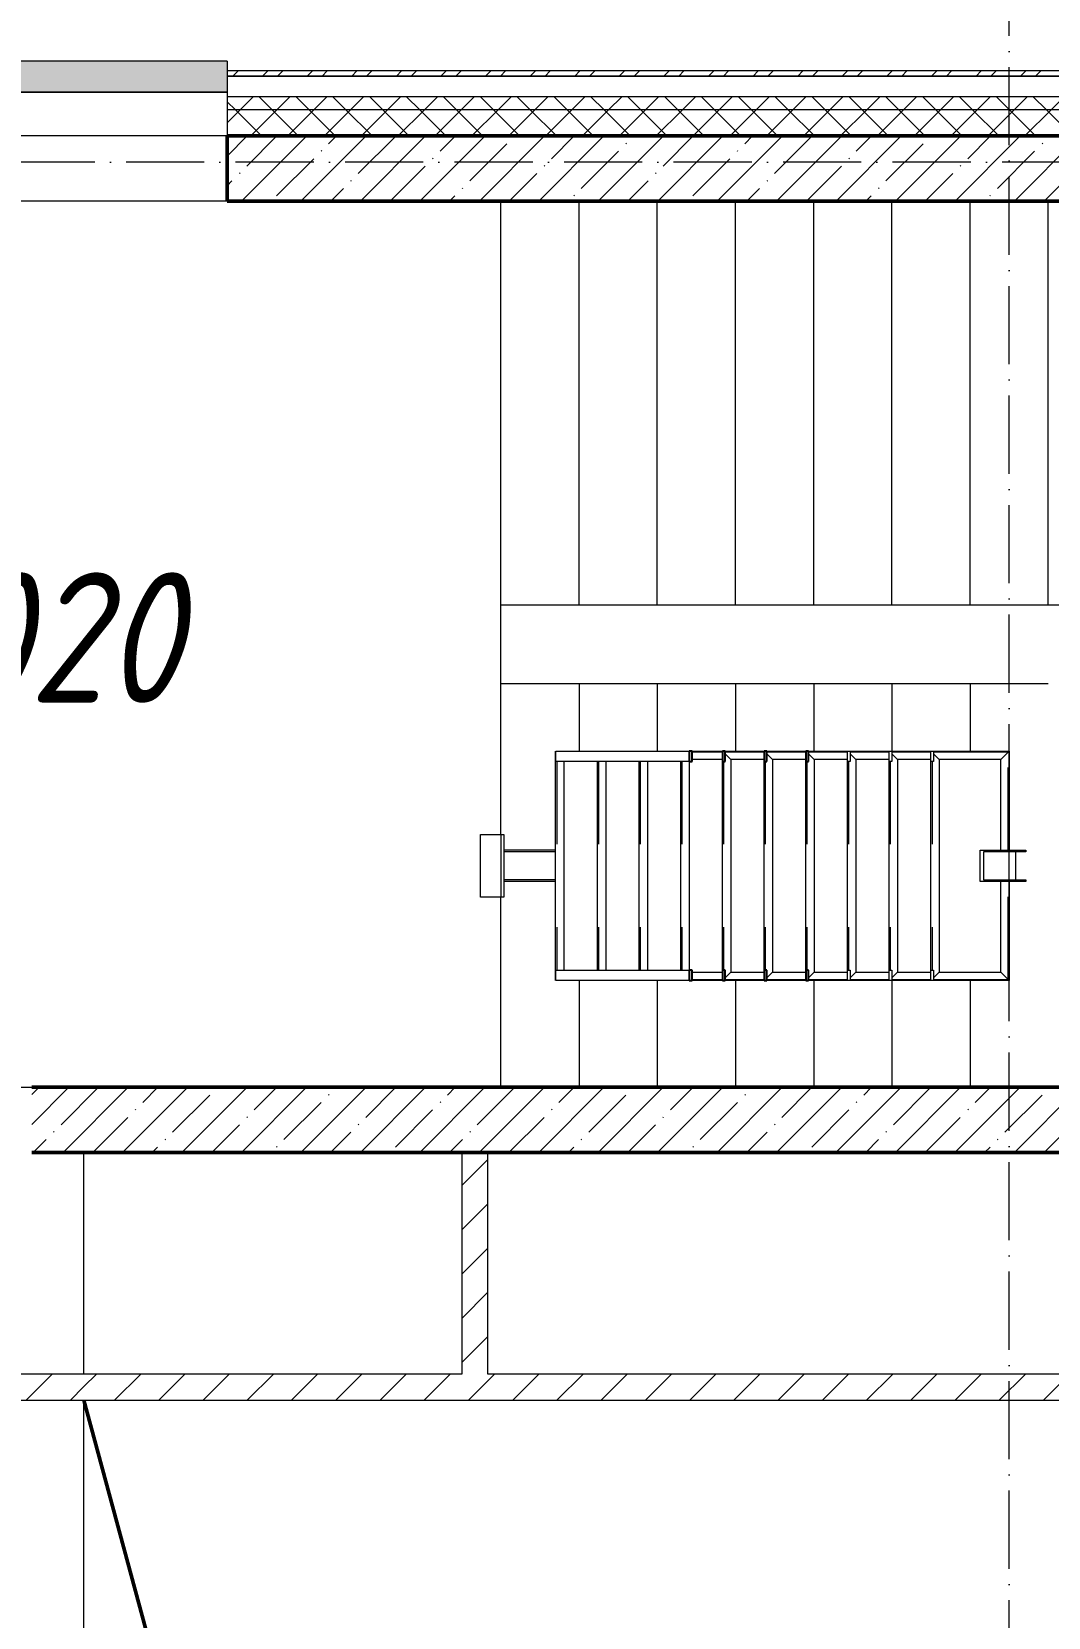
# Model space of a CAD drawing. Header units: millimetres. Extents: x 2294 to 908349, y -83289 to 219220.
# Drawn here: x 259334 to 263234, y 86023 to 92106 of the extents above; entities that cross this region are included whole.
import ezdxf

# ---------------------------------------------------------------- set-up
doc = ezdxf.new("R2010")
doc.units = ezdxf.units.MM
doc.linetypes.add('50_200_ШТРИХ_1Т_ш5_п1_п1_', pattern=[700, 500, -100, 0, -100])
doc.linetypes.add('Штрих', pattern=[635, 317.5, -317.5])
for name, color, linetype, lineweight in [('A-DETL-____-OTLN-1', 7, 'Continuous', 50), ('A-FLOR-____-OTLN', 7, 'Continuous', 9), ('A-GENM-____-HDLN', 7, 'Штрих', 9), ('A-GENM-____-MCUT', 7, 'Continuous', 25), ('A-GENM-____-OTLN', 7, 'Continuous', 9), ('A-GLAZ-____-OTLN', 7, 'Continuous', 9), ('A-WALL-____-MCUT', 7, 'Continuous', 13), ('A-WALL-____-MCUT-1', 7, 'Continuous', 9), ('A-WALL-____-MCUT-2', 7, 'Continuous', 50), ('A-WALL-____-OTLN', 7, 'Continuous', 9), ('A-WALL-____-PATT-1', 7, 'Continuous', 9), ('A-WALL-FNSH-MCUT-1', 7, 'Continuous', 9), ('S-GRID-____-OTLN-1', 7, '50_200_ШТРИХ_1Т_ш5_п1_п1_', 9), ('S-STRS-____-OTLN-1', 7, 'Continuous', 9), ('Марки помещений', 7, 'Continuous', 9)]:
    doc.layers.add(name, color=color, linetype=linetype, lineweight=lineweight)
doc.layers.add('A-GLAZ-____-OTLN-1', color=7, linetype='Continuous', lineweight=9, true_color=0xc0c0c0)
doc.styles.add('ISOCPEUR_I_2', font='isocpeui.ttf', dxfattribs={"width": 0.85, "height": 2.3})
pattern_1 = [(45, (165583.51, 6025.28), (-70.71068, 70.71068), []), (135, (165583.51, 6025.28), (-70.71068, -70.71068), [])]
pattern_2 = [(45, (165583.51, 6025.28), (-84.85281, 84.85281), [])]
pattern_3 = [(45, (165583.5, 6025.28), (-114.04925, 114.04925), []), (45, (165697.56, 6025.28), (-114.04925, 114.04925), [201.612, -40.322, 3.353, -36.97])]

# ---------------------------------------------------------------- blocks, each defined once
blk = doc.blocks.new('3osi')
at = {"layer": 'S-GRID-____-OTLN-1', "color": 251, "ltscale": 0.6, "true_color": 0x636466}
for p, q in [((263083.5, 55542), (263083.5, 96918.1)), ((269657.9, 91606.3), (160914.7, 91606.3)), ((160914.7, 88056.3), (269657.9, 88056.3))]:
    blk.add_line(p, q, dxfattribs=at)
blk = doc.blocks.new('ОМ_Труба_ГОСТ 8639-82 - ОМ_Труба_ГОСТ 8639-82-26350154-АР1_План отверстий 3 этажа в осях 1-64_Ю-ЯЯ')
at = {"layer": 'A-GENM-____-OTLN'}
for p, q in [((9439.1, 57971), (9439.1, 58091)), ((9439.1, 58091), (9614.1, 58091)), ((9614.1, 58085), (9451.2, 58085)), ((9451.2, 58085), (9451.2, 57977)), ((9574, 58085), (9574, 57977)), ((9614.1, 58091), (9614.1, 58085)), ((9451.2, 57977), (9614.1, 57977)), ((9614.1, 57977), (9614.1, 57971)), ((9614.1, 57971), (9439.1, 57971))]:
    blk.add_line(p, q, dxfattribs=at)
blk = doc.blocks.new('ОМ_Уголок_ГОСТ 8509-93 - ОМ_Уголок_ГОСТ 8509-93-26349651-АР1_План отверстий 3 этажа в осях 1-64_Ю-ЯЯ')
at = {"layer": 'A-GENM-____-HDLN'}
for p, q in [((4, -4), (380, -4)), ((500, -4), (876, -4))]:
    blk.add_line(p, q, dxfattribs=at)
at = {"layer": 'A-GENM-____-OTLN'}
for p, q in [((380, 0), (0, 0)), ((32, -32), (0, 0)), ((32, -32), (380, -32)), ((880, 0), (500, 0)), ((500, -32), (848, -32)), ((880, 0), (848, -32))]:
    blk.add_line(p, q, dxfattribs=at)
blk = doc.blocks.new('ОМ_Уголок_ГОСТ 8509-93 - ОМ_Уголок_ГОСТ 8509-93-V149-АР1_План отверстий 3 этажа в осях 1-64_Ю-ЯЯ')
at = {"layer": 'A-GENM-____-HDLN'}
blk.add_line((40, -4), (840, -4), dxfattribs=at)
at = {"layer": 'A-GENM-____-OTLN'}
for p, q in [((32, -32), (10, -10)), ((32, -32), (848, -32)), ((840, 0), (40, 0)), ((870, -10), (848, -32))]:
    blk.add_line(p, q, dxfattribs=at)
blk = doc.blocks.new('ОМ_Уголок_ГОСТ 8509-93 - ОМ_Уголок_ГОСТ 8509-93-19082047-АР1_План отверстий 3 этажа в осях 1-64_Ю-ЯЯ')
at = {"layer": 'A-GENM-____-HDLN'}
blk.add_line((10, -4), (296, -4), dxfattribs=at)
at = {"layer": 'A-GENM-____-OTLN'}
for p, q in [((300, 0), (10, 0)), ((32, -32), (10, -10)), ((32, -32), (268, -32)), ((300, 0), (268, -32))]:
    blk.add_line(p, q, dxfattribs=at)
blk = doc.blocks.new('ОМ_Уголок_ГОСТ 8509-93 - ОМ_Уголок_ГОСТ 8509-93-V150-АР1_План отверстий 3 этажа в осях 1-64_Ю-ЯЯ')
at = {"layer": 'A-GENM-____-HDLN'}
blk.add_line((4, -4), (290, -4), dxfattribs=at)
at = {"layer": 'A-GENM-____-OTLN'}
for p, q in [((290, 0), (0, 0)), ((32, -32), (0, 0)), ((32, -32), (268, -32)), ((290, -10), (268, -32))]:
    blk.add_line(p, q, dxfattribs=at)
blk = doc.blocks.new('ОМ_Уголок_ГОСТ 8509-93 - ОМ_Уголок_ГОСТ 8509-93-V151-АР1_План отверстий 3 этажа в осях 1-64_Ю-ЯЯ')
at = {"layer": 'A-GENM-____-HDLN'}
blk.add_line((10, -4), (160, -4), dxfattribs=at)
at = {"layer": 'A-GENM-____-OTLN'}
for p, q in [((160, 0), (10, 0)), ((32, -32), (10, -10)), ((32, -32), (160, -32))]:
    blk.add_line(p, q, dxfattribs=at)
blk = doc.blocks.new('ОМ_Уголок_ГОСТ 8509-93 - ОМ_Уголок_ГОСТ 8509-93-V152-АР1_План отверстий 3 этажа в осях 1-64_Ю-ЯЯ')
at = {"layer": 'A-GENM-____-HDLN'}
blk.add_line((140, -4), (290, -4), dxfattribs=at)
at = {"layer": 'A-GENM-____-OTLN'}
for p, q in [((290, 0), (140, 0)), ((140, -32), (268, -32)), ((290, -10), (268, -32))]:
    blk.add_line(p, q, dxfattribs=at)
blk = doc.blocks.new('ОМ_Уголок_ГОСТ 8509-93 - ОМ_Уголок_ГОСТ 8509-93-V153-АР1_План отверстий 3 этажа в осях 1-64_Ю-ЯЯ')
at = {"layer": 'A-GENM-____-HDLN'}
blk.add_line((40, -4), (840, -4), dxfattribs=at)
at = {"layer": 'A-GENM-____-OTLN'}
for p, q in [((840, 0), (40, 0)), ((40, -32), (840, -32))]:
    blk.add_line(p, q, dxfattribs=at)
blk = doc.blocks.new('ОМ_Уголок_ГОСТ 8509-93 - ОМ_Уголок_ГОСТ 8509-93-V154-АР1_План отверстий 3 этажа в осях 1-64_Ю-ЯЯ')
at = {"layer": 'A-GENM-____-HDLN'}
blk.add_line((44.3, -4), (160, -4), dxfattribs=at)
at = {"layer": 'A-GENM-____-OTLN'}
for p, q in [((160, 0), (44.3, 0)), ((44.3, -32), (160, -32))]:
    blk.add_line(p, q, dxfattribs=at)
blk = doc.blocks.new('ОМ_Уголок_ГОСТ 8509-93 - ОМ_Уголок_ГОСТ 8509-93-V155-АР1_План отверстий 3 этажа в осях 1-64_Ю-ЯЯ')
at = {"layer": 'A-GENM-____-HDLN'}
blk.add_line((140, -4), (255.7, -4), dxfattribs=at)
at = {"layer": 'A-GENM-____-OTLN'}
for p, q in [((255.7, 0), (140, 0)), ((140, -32), (255.7, -32))]:
    blk.add_line(p, q, dxfattribs=at)
blk = doc.blocks.new('ОМ_Уголок_ГОСТ 8509-93 - ОМ_Уголок_ГОСТ 8509-93-V156-АР1_План отверстий 3 этажа в осях 1-64_Ю-ЯЯ')
at = {"layer": 'A-GENM-____-HDLN'}
blk.add_line((40, -4), (840, -4), dxfattribs=at)
at = {"layer": 'A-GENM-____-OTLN'}
for p, q in [((880, 0), (0, 0)), ((1.3, -1.3), (0, 0)), ((40, -32), (840, -32)), ((880, 0), (878.7, -1.3))]:
    blk.add_line(p, q, dxfattribs=at)
blk = doc.blocks.new('ОМ_Труба_ГОСТ 8639-82 - ОМ_Труба_ГОСТ 8639-82-26527904-АР1_План отверстий 3 этажа в осях 1-64_Ю-ЯЯ')
at = {"layer": 'A-GENM-____-HDLN'}
for p, q in [((7810, 58085), (7611.5, 58085)), ((7810, 57977), (7611.5, 57977))]:
    blk.add_line(p, q, dxfattribs=at)
at = {"layer": 'A-GENM-____-OTLN'}
for p, q in [((7810, 58091), (7611.5, 58091)), ((7810, 57971), (7611.5, 57971))]:
    blk.add_line(p, q, dxfattribs=at)
blk = doc.blocks.new('ОМ_Уголок_ГОСТ 8510-86 - ОМ_Уголок_ГОСТ 8510-86-19082066-АР1_План отверстий 3 этажа в осях 1-64_Ю-ЯЯ')
at = {"layer": 'A-GENM-____-OTLN'}
for p, q in [((0, 0), (0, -90)), ((240, 0), (0, 0)), ((0, -10), (240, -10)), ((240, -90), (240, 0)), ((0, -90), (240, -90))]:
    blk.add_line(p, q, dxfattribs=at)
blk = doc.blocks.new('ОМ_Полоса_Трапеция прямоугольная_Прокат_ГОСТ 103-2006 - ОМ_Полоса_Трапеция прямоугольная_Прокат_ГОСТ 103-2006-19082130-АР1_План отверстий 3 этажа в осях 1-64_Ю-ЯЯ')
at = {"layer": 'A-GENM-____-OTLN'}
for p, q in [((9250, 58471), (9260, 58471)), ((9250, 58431), (9250, 58471)), ((9260, 58471), (9260, 58431)), ((9260, 58431), (9250, 58431))]:
    blk.add_line(p, q, dxfattribs=at)
blk = doc.blocks.new('ОМ_Полоса_Трапеция прямоугольная_Прокат_ГОСТ 103-2006 - ОМ_Полоса_Трапеция прямоугольная_Прокат_ГОСТ 103-2006-V157-АР1_План отверстий 3 этажа в осях 1-64_Ю-ЯЯ')
at = {"layer": 'A-GENM-____-MCUT'}
for p, q in [((8780, 58471), (8770, 58471)), ((8770, 58471), (8770, 58431)), ((8780, 58431), (8780, 58471)), ((8770, 58431), (8780, 58431))]:
    blk.add_line(p, q, dxfattribs=at)
blk = doc.blocks.new('ОМ_Полоса_Трапеция прямоугольная_Прокат_ГОСТ 103-2006 - ОМ_Полоса_Трапеция прямоугольная_Прокат_ГОСТ 103-2006-V158-АР1_План отверстий 3 этажа в осях 1-64_Ю-ЯЯ')
at = {"layer": 'A-GENM-____-MCUT'}
for p, q in [((8620, 58471), (8610, 58471)), ((8610, 58471), (8610, 58431)), ((8620, 58431), (8620, 58471)), ((8610, 58431), (8620, 58431))]:
    blk.add_line(p, q, dxfattribs=at)
blk = doc.blocks.new('ОМ_Полоса_Трапеция прямоугольная_Прокат_ГОСТ 103-2006 - ОМ_Полоса_Трапеция прямоугольная_Прокат_ГОСТ 103-2006-V159-АР1_План отверстий 3 этажа в осях 1-64_Ю-ЯЯ')
at = {"layer": 'A-GENM-____-MCUT'}
for p, q in [((8460, 58471), (8450, 58471)), ((8450, 58471), (8450, 58431)), ((8460, 58431), (8460, 58471)), ((8450, 58431), (8460, 58431))]:
    blk.add_line(p, q, dxfattribs=at)
blk = doc.blocks.new('ОМ_Полоса_Прокат_ГОСТ 103-2006 - ОМ_Полоса_Прокат_ГОСТ 103-2006-20723456-АР1_План отверстий 3 этажа в осях 1-64_Ю-ЯЯ')
at = {"layer": 'A-GENM-____-MCUT'}
for p, q in [((8334.3, 58471), (8322.8, 58471)), ((8322.8, 58471), (8322.8, 58431)), ((8334.3, 58431), (8334.3, 58471)), ((8322.8, 58431), (8334.3, 58431))]:
    blk.add_line(p, q, dxfattribs=at)
at = {"layer": 'A-GENM-____-OTLN'}
for p, q in [((7811.3, 58431), (7811.3, 58471)), ((7811.3, 58471), (8322.8, 58471)), ((8322.8, 58431), (7811.3, 58431))]:
    blk.add_line(p, q, dxfattribs=at)
blk = doc.blocks.new('ОМ_Полоса_Трапеция прямоугольная_Прокат_ГОСТ 103-2006 - ОМ_Полоса_Трапеция прямоугольная_Прокат_ГОСТ 103-2006-19082170-АР1_План отверстий 3 этажа в осях 1-64_Ю-ЯЯ')
at = {"layer": 'A-GENM-____-OTLN'}
for p, q in [((9250, 57631), (9260, 57631)), ((9250, 57591), (9250, 57631)), ((9260, 57631), (9260, 57591)), ((9260, 57591), (9250, 57591))]:
    blk.add_line(p, q, dxfattribs=at)
blk = doc.blocks.new('ОМ_Полоса_Трапеция прямоугольная_Прокат_ГОСТ 103-2006 - ОМ_Полоса_Трапеция прямоугольная_Прокат_ГОСТ 103-2006-V160-АР1_План отверстий 3 этажа в осях 1-64_Ю-ЯЯ')
at = {"layer": 'A-GENM-____-MCUT'}
for p, q in [((8780, 57631), (8770, 57631)), ((8770, 57631), (8770, 57591)), ((8780, 57591), (8780, 57631)), ((8770, 57591), (8780, 57591))]:
    blk.add_line(p, q, dxfattribs=at)
blk = doc.blocks.new('ОМ_Полоса_Трапеция прямоугольная_Прокат_ГОСТ 103-2006 - ОМ_Полоса_Трапеция прямоугольная_Прокат_ГОСТ 103-2006-V161-АР1_План отверстий 3 этажа в осях 1-64_Ю-ЯЯ')
at = {"layer": 'A-GENM-____-MCUT'}
for p, q in [((8620, 57631), (8610, 57631)), ((8610, 57631), (8610, 57591)), ((8620, 57591), (8620, 57631)), ((8610, 57591), (8620, 57591))]:
    blk.add_line(p, q, dxfattribs=at)
blk = doc.blocks.new('ОМ_Полоса_Трапеция прямоугольная_Прокат_ГОСТ 103-2006 - ОМ_Полоса_Трапеция прямоугольная_Прокат_ГОСТ 103-2006-V162-АР1_План отверстий 3 этажа в осях 1-64_Ю-ЯЯ')
at = {"layer": 'A-GENM-____-MCUT'}
for p, q in [((8460, 57631), (8450, 57631)), ((8450, 57631), (8450, 57591)), ((8460, 57591), (8460, 57631)), ((8450, 57591), (8460, 57591))]:
    blk.add_line(p, q, dxfattribs=at)
blk = doc.blocks.new('ОМ_Полоса_Прокат_ГОСТ 103-2006 - ОМ_Полоса_Прокат_ГОСТ 103-2006-20723498-АР1_План отверстий 3 этажа в осях 1-64_Ю-ЯЯ')
at = {"layer": 'A-GENM-____-MCUT'}
for p, q in [((8334.3, 57631), (8322.8, 57631)), ((8322.8, 57631), (8322.8, 57591)), ((8334.3, 57591), (8334.3, 57631)), ((8322.8, 57591), (8334.3, 57591))]:
    blk.add_line(p, q, dxfattribs=at)
at = {"layer": 'A-GENM-____-OTLN'}
for p, q in [((7811.3, 57591), (7811.3, 57631)), ((7811.3, 57631), (8322.8, 57631)), ((8322.8, 57591), (7811.3, 57591))]:
    blk.add_line(p, q, dxfattribs=at)
blk = doc.blocks.new('Отлив_СКБ - Отлив витража_120_НВФ-31885289-АР1_План отверстий 3 этажа в осях 1-64_Ю-ЯЯ')
at = {"layer": 'A-GLAZ-____-OTLN-1'}
for points in [[(1000, 2), (1000, 120), (0, 120), (0, 2), (161.6, 2)], [(1000, 0), (1000, 2), (0, 2), (0, 0), (161.6, 0)]]:
    blk.add_hatch(color=256, dxfattribs=at).paths.add_polyline_path(points, flags=0)
at = {"layer": 'A-GLAZ-____-OTLN'}
for p, q in [((0, 83), (0, 120)), ((1000, 120), (0, 120)), ((1000, 120), (1000, 83)), ((0, 2), (1000, 2)), ((1000, 0), (0, 0))]:
    blk.add_line(p, q, dxfattribs=at)
blk = doc.blocks.new('3floor')
at = {"layer": 'A-WALL-____-PATT-1'}
h = blk.add_hatch(dxfattribs=at)
h.set_pattern_fill('FP_6', color=256, style=0, pattern_type=2)
h.set_pattern_definition([(45, (165583.51, 6025.28), (-85.53659, 85.53659), []), (45, (165640.53, 6025.28), (-85.53659, 85.53659), [])])
h.paths.add_polyline_path([(267063.5, 91936.3), (267083.5, 91936.3), (267083.5, 91956.3), (260083.5, 91956.3), (260083.5, 91936.3), (264547.5, 91936.3)], flags=0)
h.paths.add_polyline_path([(259083.5, 91936.3), (259083.5, 91956.3), (257333.5, 91956.3), (257333.5, 91936.3), (257477.6, 91936.3)], flags=0)
h = blk.add_hatch(dxfattribs=at)
h.set_pattern_fill('FP_4', color=256, style=0, pattern_type=2)
h.set_pattern_definition(pattern_1)
h.paths.add_polyline_path([(267063.5, 91806.3), (267063.5, 91856.3), (260083.5, 91856.3), (260083.5, 91806.3), (264547.5, 91806.3)], flags=0)
h.paths.add_polyline_path([(259083.5, 91806.3), (259083.5, 91856.3), (257333.5, 91856.3), (257333.5, 91806.3), (257477.6, 91806.3)], flags=0)
h.paths.add_polyline_path([(251408.5, 91806.3), (252533.5, 91806.3), (252533.5, 91856.3), (251408.5, 91856.3)], flags=0)
h.paths.add_polyline_path([(249608.5, 91806.3), (249608.5, 91856.3), (248483.5, 91856.3), (248483.5, 91806.3), (249524, 91806.3)], flags=0)
h.paths.add_polyline_path([(245989.1, 91806.3), (246683.5, 91806.3), (246683.5, 91856.3), (245633.5, 91856.3), (245633.5, 91806.3)], flags=0)
h.paths.add_polyline_path([(242633.5, 91806.3), (243833.5, 91806.3), (243833.5, 91856.3), (242633.5, 91856.3)], flags=0)
h.paths.add_polyline_path([(240833.5, 91806.3), (240833.5, 91856.3), (237283.5, 91856.3), (237283.5, 91806.3), (239803, 91806.3)], flags=0)
h.paths.add_polyline_path([(235483.5, 91806.3), (235483.5, 91856.3), (234283.5, 91856.3), (234283.5, 91806.3)], flags=0)
h.paths.add_polyline_path([(229483.5, 91806.3), (229483.5, 91856.3), (228233.5, 91856.3), (228233.5, 91806.3), (229198.2, 91806.3)], flags=0)
h.paths.add_polyline_path([(231283.5, 91806.3), (232483.5, 91806.3), (232483.5, 91856.3), (231283.5, 91856.3)], flags=0)
h.paths.add_polyline_path([(223433.5, 91806.3), (223433.5, 91856.3), (222233.5, 91856.3), (222233.5, 91806.3)], flags=0)
h.paths.add_polyline_path([(226433.5, 91806.3), (226433.5, 91856.3), (225233.5, 91856.3), (225233.5, 91806.3), (225663.3, 91806.3)], flags=0)
h.paths.add_polyline_path([(220433.5, 91806.3), (220433.5, 91856.3), (219233.5, 91856.3), (219233.5, 91806.3)], flags=0)
h.paths.add_polyline_path([(217433.5, 91806.3), (217433.5, 91856.3), (215633.5, 91856.3), (215633.5, 91806.3)], flags=0)
h = blk.add_hatch(dxfattribs=at)
h.set_pattern_fill('FP_4', color=256, style=0, pattern_type=2)
h.set_pattern_definition(pattern_1)
h.paths.add_polyline_path([(266983.5, 91706.3), (267063.5, 91706.3), (267063.5, 91806.3), (260083.5, 91806.3), (260083.5, 91706.3), (266933.5, 91706.3)], flags=0)
h.paths.add_polyline_path([(259083.5, 91706.3), (259083.5, 91806.3), (257333.5, 91806.3), (257333.5, 91712.3), (257408.5, 91712.3), (257408.5, 91706.3), (258583.5, 91706.3)], flags=0)
h.paths.add_polyline_path([(249533.5, 91706.3), (249533.5, 91712.3), (249608.5, 91712.3), (249608.5, 91806.3), (248483.5, 91806.3), (248483.5, 91706.3), (249524, 91706.3)], flags=0)
h.paths.add_polyline_path([(252175.2, 91706.3), (252458.5, 91706.3), (252458.5, 91712.3), (252533.5, 91712.3), (252533.5, 91806.3), (251408.5, 91806.3), (251408.5, 91712.3), (251483.5, 91712.3), (251483.5, 91706.3)], flags=0)
h.paths.add_polyline_path([(246608.5, 91706.3), (246608.5, 91712.3), (246683.5, 91712.3), (246683.5, 91806.3), (245633.5, 91806.3), (245633.5, 91712.3), (245708.5, 91712.3), (245708.5, 91706.3), (245989.1, 91706.3)], flags=0)
h.paths.add_polyline_path([(243758.5, 91706.3), (243758.5, 91712.3), (243833.5, 91712.3), (243833.5, 91806.3), (242633.5, 91806.3), (242633.5, 91712.3), (242708.5, 91712.3), (242708.5, 91706.3), (243583.5, 91706.3)], flags=0)
h.paths.add_polyline_path([(240833.5, 91706.3), (240833.5, 91806.3), (237283.5, 91806.3), (237283.5, 91712.3), (237358.5, 91712.3), (237358.5, 91706.3), (240333.5, 91706.3)], flags=0)
h.paths.add_polyline_path([(234783.5, 91706.3), (235408.5, 91706.3), (235408.5, 91712.3), (235483.5, 91712.3), (235483.5, 91806.3), (234283.5, 91806.3), (234283.5, 91706.3)], flags=0)
h.paths.add_polyline_path([(228833.5, 91706.3), (229408.5, 91706.3), (229408.5, 91712.3), (229483.5, 91712.3), (229483.5, 91806.3), (228233.5, 91806.3), (228233.5, 91712.3), (228308.5, 91712.3), (228308.5, 91706.3), (228333.5, 91706.3)], flags=0)
h.paths.add_polyline_path([(231358.5, 91706.3), (232408.5, 91706.3), (232408.5, 91712.3), (232483.5, 91712.3), (232483.5, 91806.3), (231283.5, 91806.3), (231283.5, 91712.3), (231358.5, 91712.3)], flags=0)
h.paths.add_polyline_path([(225663.3, 91706.3), (226358.5, 91706.3), (226358.5, 91712.3), (226433.5, 91712.3), (226433.5, 91806.3), (225233.5, 91806.3), (225233.5, 91712.3), (225308.5, 91712.3), (225308.5, 91706.3)], flags=0)
h.paths.add_polyline_path([(223358.5, 91706.3), (223358.5, 91712.3), (223433.5, 91712.3), (223433.5, 91806.3), (222233.5, 91806.3), (222233.5, 91712.3), (222308.5, 91712.3), (222308.5, 91706.3), (222833.5, 91706.3)], flags=0)
h.paths.add_polyline_path([(219308.5, 91706.3), (220358.5, 91706.3), (220358.5, 91712.3), (220433.5, 91712.3), (220433.5, 91806.3), (219233.5, 91806.3), (219233.5, 91712.3), (219308.5, 91712.3)], flags=0)
h.paths.add_polyline_path([(217358.5, 91706.3), (217358.5, 91712.3), (217433.5, 91712.3), (217433.5, 91806.3), (215633.5, 91806.3), (215633.5, 91706.3), (216583.5, 91706.3)], flags=0)
h = blk.add_hatch(dxfattribs=at)
h.set_pattern_fill('FP_12', color=256, style=0, pattern_type=2)
h.set_pattern_definition(pattern_3)
h.paths.add_polyline_path([(266833.5, 91456.3), (266833.5, 91706.3), (260083.5, 91706.3), (260083.5, 91456.3), (264547.5, 91456.3)], flags=0)
h = blk.add_hatch(dxfattribs=at)
h.set_pattern_fill('FP_12', color=256, style=0, pattern_type=2)
h.set_pattern_definition(pattern_3)
h.paths.add_polyline_path([(266333.5, 87806.3), (266333.5, 88056.3), (259333.5, 88056.3), (259333.5, 87806.3), (264547.5, 87806.3)], flags=0)
h = blk.add_hatch(dxfattribs=at)
h.set_pattern_fill('FP_7', color=256, style=0, pattern_type=2)
h.set_pattern_definition(pattern_2)
h.paths.add_polyline_path([(261083.5, 86956.3), (261083.5, 87806.3), (260983.5, 87806.3), (260983.5, 86956.3), (261012.6, 86956.3)], flags=0)
h = blk.add_hatch(dxfattribs=at)
h.set_pattern_fill('FP_7', color=256, style=0, pattern_type=2)
h.set_pattern_definition(pattern_2)
h.paths.add_polyline_path([(258033.5, 86856.3), (259533.5, 86856.3), (259533.5, 86956.3), (258033.5, 86956.3), (258033.5, 86867.4)], flags=0)
h = blk.add_hatch(dxfattribs=at)
h.set_pattern_fill('FP_7', color=256, style=0, pattern_type=2)
h.set_pattern_definition(pattern_2)
h.paths.add_polyline_path([(264583.5, 86856.3), (264583.5, 86956.3), (259533.5, 86956.3), (259533.5, 86856.3), (264547.5, 86856.3)], flags=0)
at = {"layer": 'A-DETL-____-OTLN-1'}
blk.add_line((259533.5, 86856.3), (266333.5, 61706.3), dxfattribs=at)
at = {"layer": 'A-FLOR-____-OTLN'}
for p, q in [((261133.5, 89026.3), (261133.5, 91456.3)), ((261133.5, 88056.3), (261133.5, 88786.3)), ((259533.5, 86956.3), (259533.5, 87806.3)), ((259533.5, 85606.3), (259533.5, 86856.3))]:
    blk.add_line(p, q, dxfattribs=at)
at = {"layer": 'A-WALL-____-MCUT'}
for p, q in [((267063.5, 91936.3), (260083.5, 91936.3)), ((260083.5, 91936.3), (260083.5, 91706.3))]:
    blk.add_line(p, q, dxfattribs=at)
at = {"layer": 'A-WALL-____-MCUT-1'}
for p, q in [((267063.5, 91856.3), (260083.5, 91856.3)), ((267063.5, 91806.3), (260083.5, 91806.3))]:
    blk.add_line(p, q, dxfattribs=at)
at = {"layer": 'A-WALL-____-MCUT-2'}
for p, q in [((260083.5, 91706.3), (266833.5, 91706.3)), ((260083.5, 91706.3), (260083.5, 91456.3)), ((266833.5, 91456.3), (260083.5, 91456.3)), ((266333.5, 88056.3), (259333.5, 88056.3)), ((259333.5, 87806.3), (266333.5, 87806.3))]:
    blk.add_line(p, q, dxfattribs=at)
at = {"layer": 'A-WALL-____-OTLN'}
for p, q in [((260083.5, 91706.3), (259083.5, 91706.3)), ((260083.5, 91456.3), (259083.5, 91456.3))]:
    blk.add_line(p, q, dxfattribs=at)
at = {"layer": 'A-WALL-FNSH-MCUT-1'}
for p, q in [((267083.5, 91956.3), (260083.5, 91956.3)), ((260083.5, 91956.3), (260083.5, 91936.3)), ((260083.5, 91936.3), (267063.5, 91936.3)), ((260983.5, 87806.3), (260983.5, 86956.3)), ((261083.5, 86956.3), (261083.5, 87806.3)), ((260983.5, 86956.3), (258933.5, 86956.3)), ((264483.5, 86956.3), (261083.5, 86956.3)), ((258033.5, 86856.3), (264583.5, 86856.3))]:
    blk.add_line(p, q, dxfattribs=at)
at = {"layer": 'S-STRS-____-OTLN-1'}
for p, q in [((261133.5, 89906.3), (261133.5, 91456.3)), ((261433.5, 89906.3), (261433.5, 91456.3)), ((261433.5, 89906.3), (261433.5, 91456.3)), ((261733.5, 89906.3), (261733.5, 91456.3)), ((261733.5, 89906.3), (261733.5, 91456.3)), ((262033.5, 89906.3), (262033.5, 91456.3)), ((262033.5, 89906.3), (262033.5, 91456.3)), ((262333.5, 89906.3), (262333.5, 91456.3)), ((262333.5, 89906.3), (262333.5, 91456.3)), ((262633.5, 89906.3), (262633.5, 91456.3)), ((262633.5, 89906.3), (262633.5, 91456.3)), ((262933.5, 89906.3), (262933.5, 91456.3)), ((262933.5, 89906.3), (262933.5, 91456.3)), ((263233.5, 89906.3), (263233.5, 91456.3)), ((263233.5, 89906.3), (263233.5, 91456.3)), ((261433.5, 89906.3), (261133.5, 89906.3)), ((261733.5, 89906.3), (261433.5, 89906.3)), ((262033.5, 89906.3), (261733.5, 89906.3)), ((262333.5, 89906.3), (262033.5, 89906.3)), ((262633.5, 89906.3), (262333.5, 89906.3)), ((262933.5, 89906.3), (262633.5, 89906.3)), ((263233.5, 89906.3), (262933.5, 89906.3)), ((263533.5, 89906.3), (263233.5, 89906.3)), ((261133.5, 89606.3), (261433.5, 89606.3)), ((261433.5, 89606.3), (261733.5, 89606.3)), ((261433.5, 89606.3), (261433.5, 89346.3)), ((261433.5, 89606.3), (261433.5, 89346.3)), ((261733.5, 89606.3), (262033.5, 89606.3)), ((261733.5, 89606.3), (261733.5, 89346.3)), ((261733.5, 89606.3), (261733.5, 89346.3)), ((262033.5, 89606.3), (262333.5, 89606.3)), ((262033.5, 89606.3), (262033.5, 89346.3)), ((262033.5, 89606.3), (262033.5, 89346.3)), ((262333.5, 89606.3), (262633.5, 89606.3)), ((262333.5, 89606.3), (262333.5, 89346.3)), ((262333.5, 89606.3), (262333.5, 89346.3)), ((262633.5, 89606.3), (262933.5, 89606.3)), ((262633.5, 89606.3), (262633.5, 89346.3)), ((262633.5, 89606.3), (262633.5, 89346.3)), ((262933.5, 89606.3), (263233.5, 89606.3)), ((262933.5, 89606.3), (262933.5, 89346.3)), ((262933.5, 89606.3), (262933.5, 89346.3)), ((261433.5, 88466.3), (261433.5, 88056.3)), ((261433.5, 88466.3), (261433.5, 88056.3)), ((261733.5, 88466.3), (261733.5, 88056.3)), ((261733.5, 88466.3), (261733.5, 88056.3)), ((262033.5, 88466.3), (262033.5, 88056.3)), ((262033.5, 88466.3), (262033.5, 88056.3)), ((262333.5, 88466.3), (262333.5, 88056.3)), ((262333.5, 88466.3), (262333.5, 88056.3)), ((262633.5, 88466.3), (262633.5, 88056.3)), ((262633.5, 88466.3), (262633.5, 88056.3)), ((262933.5, 88466.3), (262933.5, 88056.3)), ((262933.5, 88466.3), (262933.5, 88056.3))]:
    blk.add_line(p, q, dxfattribs=at)
at = {"layer": 'A-GENM-____-OTLN', "extrusion": (0, 0, -1)}
for name, p, rotation in [('ОМ_Уголок_ГОСТ 8509-93 - ОМ_Уголок_ГОСТ 8509-93-V156-АР1_План отверстий 3 этажа в осях 1-64_Ю-ЯЯ', (-261343.5, 89346.3), 269.9999999999989), ('ОМ_Уголок_ГОСТ 8509-93 - ОМ_Уголок_ГОСТ 8509-93-V153-АР1_План отверстий 3 этажа в осях 1-64_Ю-ЯЯ', (-261503.5, 89346.3), 269.9999999999989), ('ОМ_Уголок_ГОСТ 8509-93 - ОМ_Уголок_ГОСТ 8509-93-V153-АР1_План отверстий 3 этажа в осях 1-64_Ю-ЯЯ', (-261663.5, 89346.3), 269.9999999999989), ('ОМ_Уголок_ГОСТ 8509-93 - ОМ_Уголок_ГОСТ 8509-93-V153-АР1_План отверстий 3 этажа в осях 1-64_Ю-ЯЯ', (-261823.5, 89346.3), 269.9999999999989), ('ОМ_Уголок_ГОСТ 8509-93 - ОМ_Уголок_ГОСТ 8509-93-V149-АР1_План отверстий 3 этажа в осях 1-64_Ю-ЯЯ', (-261983.5, 89346.3), 269.9999999999989), ('ОМ_Уголок_ГОСТ 8509-93 - ОМ_Уголок_ГОСТ 8509-93-V149-АР1_План отверстий 3 этажа в осях 1-64_Ю-ЯЯ', (-262143.5, 89346.3), 269.9999999999989), ('ОМ_Уголок_ГОСТ 8509-93 - ОМ_Уголок_ГОСТ 8509-93-V149-АР1_План отверстий 3 этажа в осях 1-64_Ю-ЯЯ', (-262303.5, 89346.3), 269.9999999999989), ('ОМ_Уголок_ГОСТ 8509-93 - ОМ_Уголок_ГОСТ 8509-93-V149-АР1_План отверстий 3 этажа в осях 1-64_Ю-ЯЯ', (-262463.5, 89346.3), 269.9999999999989), ('ОМ_Уголок_ГОСТ 8509-93 - ОМ_Уголок_ГОСТ 8509-93-V149-АР1_План отверстий 3 этажа в осях 1-64_Ю-ЯЯ', (-262623.5, 89346.3), 269.9999999999989), ('ОМ_Уголок_ГОСТ 8509-93 - ОМ_Уголок_ГОСТ 8509-93-V149-АР1_План отверстий 3 этажа в осях 1-64_Ю-ЯЯ', (-262783.5, 89346.3), 269.9999999999989), ('ОМ_Уголок_ГОСТ 8509-93 - ОМ_Уголок_ГОСТ 8509-93-26349651-АР1_План отверстий 3 этажа в осях 1-64_Ю-ЯЯ', (-263083.5, 88466.3), 89.99999999999908), ('ОМ_Уголок_ГОСТ 8510-86 - ОМ_Уголок_ГОСТ 8510-86-19082066-АР1_План отверстий 3 этажа в осях 1-64_Ю-ЯЯ', (-261145, 88786.3), 89.99999999999918), ('ОМ_Уголок_ГОСТ 8509-93 - ОМ_Уголок_ГОСТ 8509-93-V154-АР1_План отверстий 3 этажа в осях 1-64_Ю-ЯЯ', (-261823.5, 88466.3), 180), ('ОМ_Уголок_ГОСТ 8509-93 - ОМ_Уголок_ГОСТ 8509-93-V151-АР1_План отверстий 3 этажа в осях 1-64_Ю-ЯЯ', (-261983.5, 88466.3), 180), ('ОМ_Уголок_ГОСТ 8509-93 - ОМ_Уголок_ГОСТ 8509-93-V151-АР1_План отверстий 3 этажа в осях 1-64_Ю-ЯЯ', (-262143.5, 88466.3), 180), ('ОМ_Уголок_ГОСТ 8509-93 - ОМ_Уголок_ГОСТ 8509-93-V151-АР1_План отверстий 3 этажа в осях 1-64_Ю-ЯЯ', (-262303.5, 88466.3), 180), ('ОМ_Уголок_ГОСТ 8509-93 - ОМ_Уголок_ГОСТ 8509-93-V151-АР1_План отверстий 3 этажа в осях 1-64_Ю-ЯЯ', (-262463.5, 88466.3), 180), ('ОМ_Уголок_ГОСТ 8509-93 - ОМ_Уголок_ГОСТ 8509-93-V151-АР1_План отверстий 3 этажа в осях 1-64_Ю-ЯЯ', (-262623.5, 88466.3), 180), ('ОМ_Уголок_ГОСТ 8509-93 - ОМ_Уголок_ГОСТ 8509-93-19082047-АР1_План отверстий 3 этажа в осях 1-64_Ю-ЯЯ', (-262783.5, 88466.3), 180)]:
    blk.add_blockref(name, p, dxfattribs=dict(at, rotation=rotation))
at = {"layer": 'A-GENM-____-OTLN'}
for name, p in [('ОМ_Полоса_Прокат_ГОСТ 103-2006 - ОМ_Полоса_Прокат_ГОСТ 103-2006-20723456-АР1_План отверстий 3 этажа в осях 1-64_Ю-ЯЯ', (253533.5, 30875.3)), ('ОМ_Полоса_Трапеция прямоугольная_Прокат_ГОСТ 103-2006 - ОМ_Полоса_Трапеция прямоугольная_Прокат_ГОСТ 103-2006-V159-АР1_План отверстий 3 этажа в осях 1-64_Ю-ЯЯ', (253533.5, 30875.3)), ('ОМ_Полоса_Трапеция прямоугольная_Прокат_ГОСТ 103-2006 - ОМ_Полоса_Трапеция прямоугольная_Прокат_ГОСТ 103-2006-V158-АР1_План отверстий 3 этажа в осях 1-64_Ю-ЯЯ', (253533.5, 30875.3)), ('ОМ_Полоса_Трапеция прямоугольная_Прокат_ГОСТ 103-2006 - ОМ_Полоса_Трапеция прямоугольная_Прокат_ГОСТ 103-2006-V157-АР1_План отверстий 3 этажа в осях 1-64_Ю-ЯЯ', (253533.5, 30875.3)), ('ОМ_Полоса_Трапеция прямоугольная_Прокат_ГОСТ 103-2006 - ОМ_Полоса_Трапеция прямоугольная_Прокат_ГОСТ 103-2006-19082130-АР1_План отверстий 3 этажа в осях 1-64_Ю-ЯЯ', (253213.5, 30875.3)), ('ОМ_Полоса_Трапеция прямоугольная_Прокат_ГОСТ 103-2006 - ОМ_Полоса_Трапеция прямоугольная_Прокат_ГОСТ 103-2006-19082130-АР1_План отверстий 3 этажа в осях 1-64_Ю-ЯЯ', (253373.5, 30875.3)), ('ОМ_Полоса_Трапеция прямоугольная_Прокат_ГОСТ 103-2006 - ОМ_Полоса_Трапеция прямоугольная_Прокат_ГОСТ 103-2006-19082130-АР1_План отверстий 3 этажа в осях 1-64_Ю-ЯЯ', (253533.5, 30875.3)), ('ОМ_Труба_ГОСТ 8639-82 - ОМ_Труба_ГОСТ 8639-82-26527904-АР1_План отверстий 3 этажа в осях 1-64_Ю-ЯЯ', (253533.5, 30875.3)), ('ОМ_Труба_ГОСТ 8639-82 - ОМ_Труба_ГОСТ 8639-82-26350154-АР1_План отверстий 3 этажа в осях 1-64_Ю-ЯЯ', (253533.5, 30875.3)), ('ОМ_Полоса_Прокат_ГОСТ 103-2006 - ОМ_Полоса_Прокат_ГОСТ 103-2006-20723498-АР1_План отверстий 3 этажа в осях 1-64_Ю-ЯЯ', (253533.5, 30875.3)), ('ОМ_Полоса_Трапеция прямоугольная_Прокат_ГОСТ 103-2006 - ОМ_Полоса_Трапеция прямоугольная_Прокат_ГОСТ 103-2006-V162-АР1_План отверстий 3 этажа в осях 1-64_Ю-ЯЯ', (253533.5, 30875.3)), ('ОМ_Полоса_Трапеция прямоугольная_Прокат_ГОСТ 103-2006 - ОМ_Полоса_Трапеция прямоугольная_Прокат_ГОСТ 103-2006-V161-АР1_План отверстий 3 этажа в осях 1-64_Ю-ЯЯ', (253533.5, 30875.3)), ('ОМ_Полоса_Трапеция прямоугольная_Прокат_ГОСТ 103-2006 - ОМ_Полоса_Трапеция прямоугольная_Прокат_ГОСТ 103-2006-V160-АР1_План отверстий 3 этажа в осях 1-64_Ю-ЯЯ', (253533.5, 30875.3)), ('ОМ_Полоса_Трапеция прямоугольная_Прокат_ГОСТ 103-2006 - ОМ_Полоса_Трапеция прямоугольная_Прокат_ГОСТ 103-2006-19082170-АР1_План отверстий 3 этажа в осях 1-64_Ю-ЯЯ', (253213.5, 30875.3)), ('ОМ_Полоса_Трапеция прямоугольная_Прокат_ГОСТ 103-2006 - ОМ_Полоса_Трапеция прямоугольная_Прокат_ГОСТ 103-2006-19082170-АР1_План отверстий 3 этажа в осях 1-64_Ю-ЯЯ', (253373.5, 30875.3)), ('ОМ_Полоса_Трапеция прямоугольная_Прокат_ГОСТ 103-2006 - ОМ_Полоса_Трапеция прямоугольная_Прокат_ГОСТ 103-2006-19082170-АР1_План отверстий 3 этажа в осях 1-64_Ю-ЯЯ', (253533.5, 30875.3))]:
    blk.add_blockref(name, p, dxfattribs=at)
at = {"layer": 'A-GENM-____-OTLN', "extrusion": (0, 0, -1)}
for name, p in [('ОМ_Уголок_ГОСТ 8509-93 - ОМ_Уголок_ГОСТ 8509-93-V155-АР1_План отверстий 3 этажа в осях 1-64_Ю-ЯЯ', (-262123.5, 89346.3)), ('ОМ_Уголок_ГОСТ 8509-93 - ОМ_Уголок_ГОСТ 8509-93-V152-АР1_План отверстий 3 этажа в осях 1-64_Ю-ЯЯ', (-262283.5, 89346.3)), ('ОМ_Уголок_ГОСТ 8509-93 - ОМ_Уголок_ГОСТ 8509-93-V152-АР1_План отверстий 3 этажа в осях 1-64_Ю-ЯЯ', (-262443.5, 89346.3)), ('ОМ_Уголок_ГОСТ 8509-93 - ОМ_Уголок_ГОСТ 8509-93-V152-АР1_План отверстий 3 этажа в осях 1-64_Ю-ЯЯ', (-262603.5, 89346.3)), ('ОМ_Уголок_ГОСТ 8509-93 - ОМ_Уголок_ГОСТ 8509-93-V152-АР1_План отверстий 3 этажа в осях 1-64_Ю-ЯЯ', (-262763.5, 89346.3)), ('ОМ_Уголок_ГОСТ 8509-93 - ОМ_Уголок_ГОСТ 8509-93-V152-АР1_План отверстий 3 этажа в осях 1-64_Ю-ЯЯ', (-262923.5, 89346.3)), ('ОМ_Уголок_ГОСТ 8509-93 - ОМ_Уголок_ГОСТ 8509-93-V150-АР1_План отверстий 3 этажа в осях 1-64_Ю-ЯЯ', (-263083.5, 89346.3))]:
    blk.add_blockref(name, p, dxfattribs=at)
at = {"layer": 'A-GLAZ-____-OTLN'}
blk.add_blockref('Отлив_СКБ - Отлив витража_120_НВФ-31885289-АР1_План отверстий 3 этажа в осях 1-64_Ю-ЯЯ', (259083.5, 91873.3), dxfattribs=at)
at = {"layer": 'Марки помещений', "insert": (258606.6, 90032), "char_height": 500, "width": 785.654, "attachment_point": 1, "style": 'ISOCPEUR_I_2'}
blk.add_mtext('3.020', dxfattribs=at)

msp = doc.modelspace()

# ---------------------------------------------------------------- block references
for name in ['3osi', '3floor']:
    msp.add_blockref(name, (0, 0))

doc.saveas('drawing.dxf')
